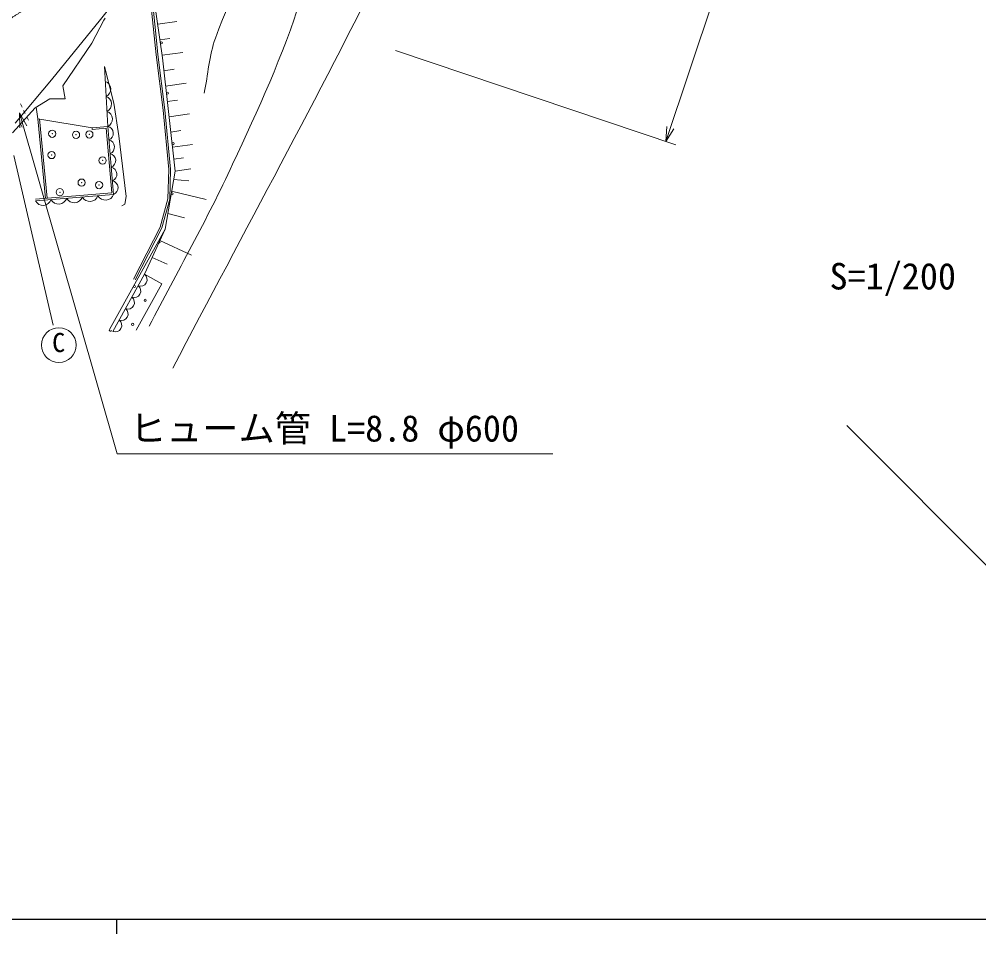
# Model space of a CAD drawing. Units: millimetres, scale not verified, with parts at other scales. Extents: x 40000 to 680000, y 20000 to 380000.
# Drawn here: x 261286 to 327544, y 204000 to 267127 of the extents above; entities that cross this region are included whole.
import ezdxf
from ezdxf.enums import TextEntityAlignment as Align

# ---------------------------------------------------------------- set-up
doc = ezdxf.new("R2010")
doc.units = ezdxf.units.MM
doc.header["$LTSCALE"] = 1000
doc.header["$PDMODE"] = 32
doc.header["$PDSIZE"] = 500
doc.linetypes.add('CHAIN', pattern=[18.5, 12, -1.5, 3.5, -1.5])
for name, color, linetype, lineweight in [('M-BGD', 7, 'Continuous', 13), ('M-BGD-HTXT', 7, 'Continuous', 13), ('M-BMK', 2, 'CHAIN', 13), ('M-STR-HTXT', 7, 'Continuous', 13), ('M-TTL-BAND', 7, 'Continuous', 25)]:
    doc.layers.add(name, color=color, linetype=linetype, lineweight=lineweight)
doc.styles.add('ＭＳ ゴシック', font='')
doc.styles.add('ＭＳ 明朝', font='')
doc.styles.get('ＭＳ ゴシック').set_extended_font_data('MS Gothic')
doc.styles.get('ＭＳ 明朝').set_extended_font_data('MS Mincho')

# ---------------------------------------------------------------- blocks, each defined once
blk = doc.blocks.new('circle')
at = {"color": 0, "linetype": 'Continuous', "lineweight": -2}
blk.add_circle((0, 0), 1.25, dxfattribs=at)

msp = doc.modelspace()

# ---------------------------------------------------------------- linework, layer by layer
at = {"layer": 'M-BGD'}
for p, q in [((269677, 270622), (266904, 267101)), ((270430, 268941), (270747, 265889)), ((271180, 264459), (270552, 268882)), ((270399, 267950), (270734, 264675)), ((266904, 267101), (263511, 262937)), ((267135, 267069), (266295, 265482)), ((267223, 267193), (267135, 267069)), ((270851, 266776), (272161, 266962)), ((270747, 265889), (270863, 264691)), ((271003, 265704), (271689, 265802)), ((264294, 262525), (266295, 265482)), ((271224, 260848), (270734, 264675)), ((271353, 260863), (270863, 264691)), ((271155, 264633), (272584, 264836)), ((272046, 256646), (271180, 264459)), ((267823, 261324), (267166, 263866)), ((267397, 259730), (267166, 263866)), ((271278, 263569), (271988, 263670)), ((263511, 262937), (260999, 259942)), ((264466, 261636), (264294, 262525)), ((271396, 262504), (272810, 262705)), ((261373, 261282), (261482, 261058)), ((262388, 261011), (263408, 261623)), ((262571, 260240), (262464, 261057)), ((263408, 261623), (264466, 261636)), ((267823, 261324), (268162, 259079)), ((271514, 261447), (272218, 261547)), ((260824, 259279), (262388, 261011)), ((261592, 260833), (261701, 260608)), ((271614, 256764), (271224, 260848)), ((271744, 256769), (271353, 260863)), ((271631, 260389), (273035, 260588)), ((261487, 259676), (261378, 259901)), ((261810, 260383), (261920, 260158)), ((262571, 260240), (263100, 254759)), ((266315, 259633), (262571, 260240)), ((263219, 254769), (262690, 260252)), ((267397, 259730), (266315, 259633)), ((267801, 255033), (267397, 259730)), ((266325, 259514), (266315, 259633)), ((266325, 259514), (267287, 259600)), ((267287, 259600), (267672, 255143)), ((268162, 259079), (268661, 254890)), ((271747, 259339), (272447, 259438)), ((271864, 258289), (273258, 258487)), ((271955, 257468), (272628, 257563)), ((271354, 252644), (272046, 256646)), ((271551, 254734), (271614, 256764)), ((271681, 254714), (271744, 256769)), ((272046, 256646), (273136, 256801)), ((271944, 256059), (272989, 255972)), ((267672, 255143), (262403, 254700)), ((271808, 255269), (274201, 254689)), ((262413, 254580), (267801, 255033)), ((268661, 254890), (268569, 254363)), ((271009, 252775), (271551, 254734)), ((271131, 252727), (271681, 254714)), ((268569, 254363), (268378, 254255)), ((271539, 253716), (272697, 253419)), ((267519, 245705), (271354, 252644)), ((269182, 249193), (271009, 252775)), ((269297, 249134), (271131, 252727)), ((269927, 249519), (271354, 252644)), ((270991, 251849), (273179, 250851)), ((270459, 250684), (271492, 250213)), ((269927, 249519), (267747, 245575)), ((269927, 249519), (271131, 248854)), ((269373, 245674), (271131, 248854))]:
    msp.add_line(p, q, dxfattribs=at)
for centre in [(271109, 265493), (271526, 262018), (271911, 258540), (271850, 255075), (270938, 251737), (269245, 248674)]:
    msp.add_circle(centre, 75, dxfattribs=at)
for centre, radius, start, end in [((267045, 262303), 558, 295.07492, 71.3079), ((267102, 261269), 558, 295.07492, 71.3079), ((267160, 260235), 558, 295.07492, 71.3079), ((267295, 259248), 492, 291.74425, 78.11191), ((267376, 258309), 492, 291.74425, 78.11191), ((267457, 257369), 492, 291.74425, 78.11191), ((267538, 256430), 492, 291.74425, 78.11191), ((267619, 255491), 492, 291.74425, 78.11191), ((262931, 254868), 593, 208.97724, 340.62824), ((264009, 254958), 593, 208.97724, 340.62824), ((265087, 255049), 593, 208.97724, 340.62824), ((266165, 255139), 593, 208.97724, 340.62824), ((267242, 255230), 593, 208.97724, 340.62824), ((269662, 249151), 454, 247.88403, 54.24549), ((269226, 248362), 454, 247.88403, 54.24549), ((268790, 247573), 454, 247.88403, 54.24549), ((268354, 246784), 454, 247.88403, 54.24549), ((267918, 245995), 454, 247.88403, 54.24549), ((267584, 245668), 75, 151.07204, 331.07204)]:
    msp.add_arc(centre, radius, start, end, dxfattribs=at)
for points, knots in [([(274061, 262028), (274319, 263293), (274407, 264605), (274836, 265823), (276056, 269282), (278003, 272452), (279882, 275602), (283299, 281331), (287283, 286706), (291169, 292127), (292159, 293508), (293206, 294847), (294232, 296201), (297436, 300432), (300407, 304856), (303890, 308860), (306379, 311721), (309257, 314220), (311892, 316947), (314619, 319769), (317763, 322266), (319972, 325509), (321202, 327316), (322198, 329312), (322890, 331391)], [0, 0, 0, 0, 1, 1, 1, 2, 2, 2, 3, 3, 3, 4, 4, 4, 5, 5, 5, 6, 6, 6, 7, 7, 7, 8, 8, 8, 8]), ([(270264, 245946), (272184, 249671), (274267, 253316), (276025, 257120), (277762, 260875), (279534, 264644), (280746, 268600), (281315, 270457), (281174, 272515), (281928, 274305), (284519, 280451), (288949, 285686), (293120, 290890), (294199, 292237), (295596, 293306), (296677, 294651), (300027, 298821), (302252, 303830), (305687, 307931), (308167, 310892), (311238, 313301), (313984, 316016), (316843, 318843), (320185, 321271), (322499, 324559), (323782, 326382), (324912, 328350), (325802, 330411)], [0, 0, 0, 0, 1, 1, 1, 2, 2, 2, 3, 3, 3, 4, 4, 4, 5, 5, 5, 6, 6, 6, 7, 7, 7, 8, 8, 8, 9, 9, 9, 9]), ([(271893, 243039), (276813, 252463), (281939, 261781), (286652, 271310), (289632, 277335), (291140, 284215), (295196, 289575), (296263, 290985), (298076, 291688), (299210, 293045), (302680, 297193), (304092, 302789), (307484, 307002), (309955, 310071), (313236, 312390), (316134, 315060), (319198, 317883), (322294, 320672), (325374, 323478)], [0, 0, 0, 0, 1, 1, 1, 2, 2, 2, 3, 3, 3, 4, 4, 4, 5, 5, 5, 6, 6, 6, 6])]:
    msp.add_open_spline(points, degree=3, knots=knots, dxfattribs=at)
for p in [(263567, 259223), (265209, 259147), (266131, 259177), (263524, 257751), (267046, 257376), (265599, 255845), (266801, 255679), (264096, 255188)]:
    msp.add_point(p, dxfattribs=at)
at = {"layer": 'M-BGD-HTXT'}
msp.add_line((318424, 239085), (328884, 228625), dxfattribs=at)
at = {"layer": 'M-BMK'}
msp.add_arc((239386, 301033), 40000, 289.70018, 327.62689, dxfattribs=at)
at = {"layer": 'M-STR-HTXT'}
for p, q in [((319748, 299757), (305924, 258691)), ((287278, 264967), (306623, 258455)), ((261304, 260666), (268058, 237122)), ((261304, 260666), (261339, 259635)), ((261304, 260666), (261820, 259773)), ((305924, 258691), (306006, 259718)), ((305924, 258691), (306480, 259559)), ((260927, 257730), (263623, 246014)), ((268058, 237122), (298139, 237122))]:
    msp.add_line(p, q, dxfattribs=at)
msp.add_circle((264025, 244635), 1200, dxfattribs=at)
at = {"layer": 'M-TTL-BAND'}
for p, q in [((40000, 205000), (579000, 205000)), ((268000, 205000), (268000, 204000))]:
    msp.add_line(p, q, dxfattribs=at)

# ---------------------------------------------------------------- block references
at = {"layer": 'M-BGD', "xscale": 60, "yscale": 60, "rotation": 33.9}
for p in [(269983, 247727), (269116, 246065)]:
    msp.add_blockref('circle', p, dxfattribs=at)

# ---------------------------------------------------------------- texts
at = {"layer": 'M-BGD-HTXT', "style": 'ＭＳ 明朝'}
msp.add_text('S=1/200', height=1833, dxfattribs=at).set_placement((317238, 247922), align=Align.BOTTOM_LEFT)
at = {"layer": 'M-STR-HTXT', "style": 'ＭＳ ゴシック'}
msp.add_text('C', height=1320, dxfattribs=at).set_placement((263561, 245472), align=Align.TOP_LEFT)
msp.add_text('ヒューム管 L=8.8 φ600', height=1833, dxfattribs=at).set_placement((268930, 237422), align=Align.BOTTOM_LEFT)

doc.saveas('drawing.dxf')
